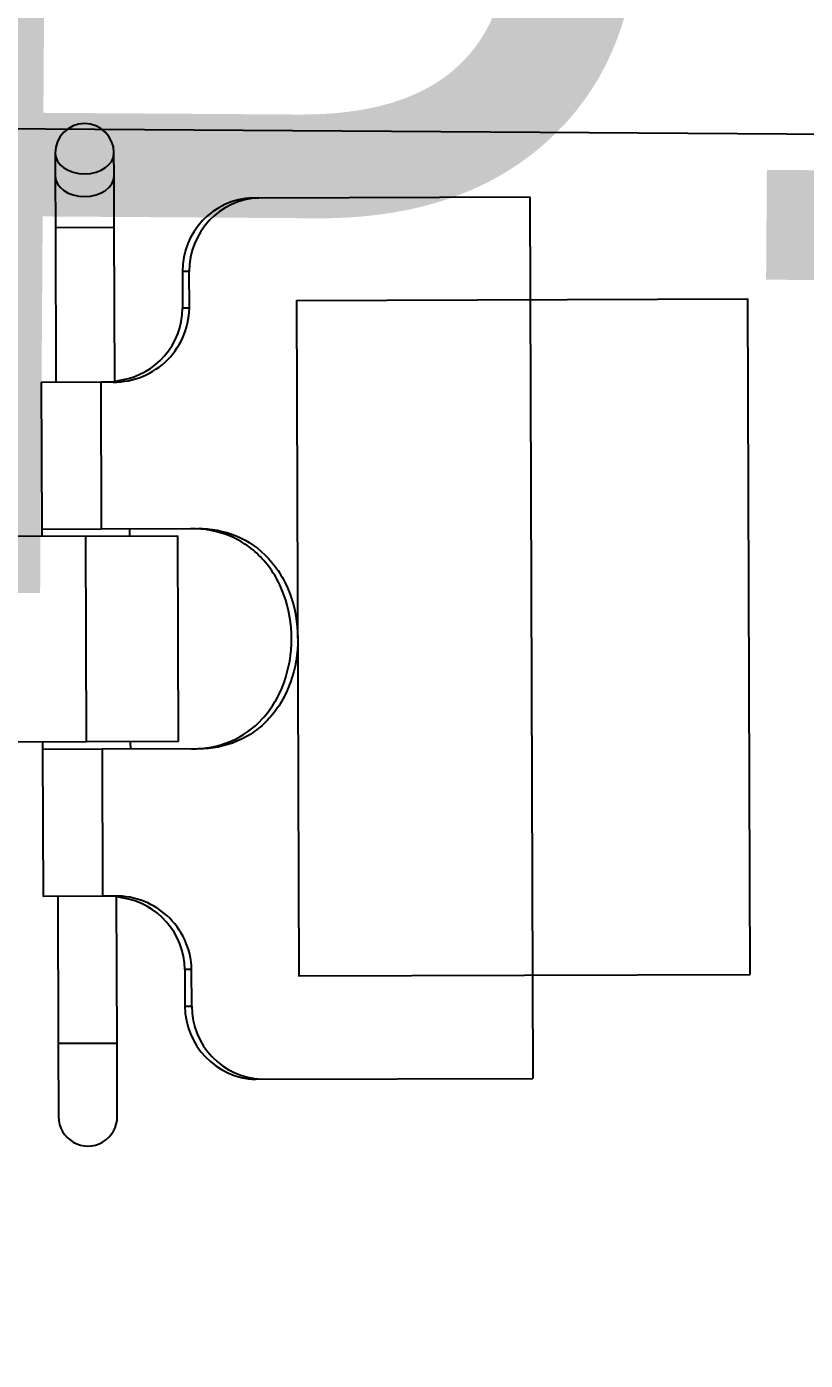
# Model space of a CAD drawing. Extents: x -678889171 to 586587, y -792238163 to 335485.
# Drawn here: x 84018.7 to 84142.4, y 48740.5 to 48952.3 of the extents above; entities that cross this region are included whole.
import ezdxf
from ezdxf import colors
from ezdxf.entities.mleader import LeaderData, LeaderLine
from ezdxf.math import Vec2, Vec3

# ---------------------------------------------------------------- set-up
doc = ezdxf.new("R2010")
doc.units = 0
doc.header["$MEASUREMENT"] = 0
doc.set_wipeout_variables(frame=1)
for name, color, linetype in [('E-TEXT', 3, 'Continuous'), ('XR-Typ26$0$XR-A-TYP-2-3-4-5-6-7-8-9-10$0$A-FURN-SANT', 252, 'Continuous'), ('XR-Typ26$0$XR-A-TYP-2-3-4-5-6-7-8-9-10$0$XR-A-TYP$0$TYPICAL TYPES$0$I-WC', 252, 'Continuous')]:
    doc.layers.add(name, color=color, linetype=linetype)
doc.styles.get("Standard").update_dxf_attribs({"font": 'arial.ttf'})

# ---------------------------------------------------------------- blocks, each defined once
blk = doc.blocks.new('XR-Typ26$0$XR-A-TYP-2-3-4-5-6-7-8-9-10$0$XR-A-TYP$0$TYPICAL TYPES$0$XREF_3BR$0$SE4')
at = {"layer": 'XR-Typ26$0$XR-A-TYP-2-3-4-5-6-7-8-9-10$0$A-FURN-SANT'}
for p, q in [((408.7135427506728, 381.8641236042604, -1.42157064443699e-08), (408.7135427506728, 431.2367286042427, -1.421570644436991e-08)), ((436.7135427506728, 381.8641236042422, -1.42157064443699e-08), (436.7135427506728, 431.2367286042572, -1.421570644436991e-08)), ((387.7135427506728, 379.7663158990472, -1.42157064443699e-08), (387.7135427506582, 387.8641236042458, -1.421570644435636e-08)), ((407.7135427506728, 387.8641236042495, -1.421570644435636e-08), (387.7135427506582, 387.8641236042458, -1.421570644435636e-08)), ((407.7135427506728, 379.7663158990472, -1.421570644436991e-08), (407.7135427506728, 387.8641236042495, -1.421570644435636e-08)), ((407.7135427506728, 379.7663158990472, -1.421570644436991e-08), (407.7135427506728, 387.8641236042495, -1.421570644435636e-08)), ((408.7135427506582, 387.8641236042458, -1.42157064443699e-08), (407.7135427506728, 387.8641236042495, -1.421570644435636e-08)), ((437.7135427506728, 387.8641236042604, -1.421570644436991e-08), (436.7135427506728, 387.8641236042458, -1.421570644435636e-08)), ((437.7135427506728, 387.8641236042604, -1.421570644436991e-08), (437.7135427506582, 379.7663158990617, -1.421570644436993e-08)), ((457.7135427506728, 387.8641236042604, -1.421570644436991e-08), (437.7135427506728, 387.8641236042604, -1.421570644436991e-08)), ((437.7135427506728, 387.8641236042604, -1.421570644436991e-08), (437.7135427506582, 379.7663158990617, -1.421570644436993e-08)), ((457.7135427506728, 387.8641236047843, -1.421570644436991e-08), (457.7135427506582, 379.7663158988726, -1.421570644438345e-08)), ((367.7135427506728, 385.8641236042495, -1.421570644436991e-08), (357.7135427506728, 385.8641236042458, -1.42157064443699e-08)), ((367.7135427506728, 385.8641236042495, -1.421570644436991e-08), (367.7135427506728, 377.8641236042604, -1.421570644436991e-08)), ((387.7135427506728, 385.8641236042458, -1.421570644436991e-08), (367.7135427506728, 385.8641236042495, -1.421570644436991e-08)), ((478.7135427506728, 385.8641236042458, -1.42157064443699e-08), (457.7135427506728, 385.8641236042604, -1.421570644436991e-08)), ((478.7135427506582, 377.8641236042458, -1.421570644436991e-08), (478.7135427506728, 385.8641236042458, -1.42157064443699e-08)), ((485.7846105625358, 385.8641236042604, -1.42157064443699e-08), (478.7135427506728, 385.8641236042458, -1.42157064443699e-08)), ((488.8851156259188, 385.8641236042458, -1.42157064443699e-08), (485.7846105625358, 385.8641236042604, -1.42157064443699e-08)), ((408.7135427506728, 381.8641236042604, -1.42157064443699e-08), (436.7135427506728, 381.8641236042422, -1.42157064443699e-08)), ((408.7135427506582, 369.3641236042458, -1.421570644436991e-08), (408.7135427506728, 381.8641236042604, -1.42157064443699e-08)), ((436.7135427506728, 381.8641236042422, -1.42157064443699e-08), (436.7135427506728, 369.3641236042604, -1.421570644435637e-08)), ((407.7135427506728, 379.767160720643, -1.421570644436991e-08), (387.7135427506728, 379.767160720643, -1.421570644435637e-08)), ((387.7135427506728, 378.6175814721209, -1.421570644435635e-08), (387.7135427506728, 379.767160720643, -1.421570644435637e-08)), ((407.7135427506582, 366.6565564493067, -1.421570644435636e-08), (407.7135427506728, 379.767160720643, -1.421570644436991e-08)), ((437.7135427506582, 379.7671607206466, -1.42157064443699e-08), (437.7135427506728, 366.6565564493067, -1.421570644436991e-08)), ((457.7135427506728, 379.7671607206394, -1.42157064443699e-08), (437.7135427506582, 379.7671607206466, -1.42157064443699e-08)), ((457.7135427506728, 379.7671607206394, -1.42157064443699e-08), (457.7135427506728, 378.6175814721209, -1.421570644436991e-08)), ((357.7135427506582, 377.8641236042458, -1.421570644436991e-08), (367.7135427506728, 377.8641236042604, -1.421570644436991e-08)), ((367.7135427506728, 377.8641236042604, -1.421570644436991e-08), (387.6498715211346, 377.864123604264, -1.421570644436991e-08)), ((457.781297861351, 377.8641236042458, -1.421570644436991e-08), (478.7135427506582, 377.8641236042458, -1.421570644436991e-08)), ((478.7135427506582, 377.8641236042458, -1.421570644436991e-08), (485.7846105625358, 377.8641236042458, -1.421570644436989e-08)), ((485.7846105625358, 377.8641236042458, -1.421570644436989e-08), (488.8851156259188, 377.864123604264, -1.421570644438345e-08)), ((407.7135427506728, 375.8641236042458, -1.42157064443699e-08), (408.7135427506728, 375.8641236042495, -1.421570644436991e-08)), ((436.7135427506582, 375.8641236042458, -1.421570644436991e-08), (437.7135427506728, 375.8641236042495, -1.421570644436991e-08)), ((377.7135427506728, 368.599811841068, -1.42157064443699e-08), (372.7135427506728, 368.5998118410644, -1.421570644436991e-08)), ((372.7135427506728, 368.5998118410644, -1.421570644436991e-08), (372.7135427506728, 367.6666093328677, -1.42157064443699e-08)), ((377.7135427506582, 367.6666093328568, -1.421570644438345e-08), (377.7135427506728, 368.599811841068, -1.42157064443699e-08)), ((408.7135427506582, 369.3641236042458, -1.421570644436991e-08), (436.7135427506728, 369.3641236042604, -1.421570644435637e-08)), ((467.7135427506728, 367.6666093328859, -1.421570644435633e-08), (467.7135427506728, 368.5998118410535, -1.421570644436991e-08)), ((472.7135427506873, 368.5998118410789, -1.421570644436991e-08), (467.7135427506728, 368.5998118410535, -1.421570644436991e-08)), ((472.7135427506728, 367.6666093328677, -1.421570644435635e-08), (472.7135427506873, 368.5998118410789, -1.421570644436991e-08)), ((372.7135427506728, 367.6666093328677, -1.42157064443699e-08), (377.7135427506582, 367.6666093328568, -1.421570644438345e-08)), ((467.7135427506728, 367.6666093328859, -1.421570644435633e-08), (472.7135427506728, 367.6666093328677, -1.421570644435635e-08)), ((362.7135427506873, 358.1664811174705, -1.421570644435636e-08), (362.7135427506728, 359.0442445783119, -1.42157064443699e-08)), ((362.7135427506873, 358.1664811174705, -1.421570644435636e-08), (362.7135427506728, 321.2412031813619, -1.421570644436993e-08)), ((482.7135427506728, 359.0442445783119, -1.421570644436989e-08), (482.7135427506728, 358.1664811174596, -1.42157064443699e-08)), ((482.7135427506728, 358.1664811174596, -1.42157064443699e-08), (482.7135427506582, 321.2412031813728, -1.421570644436991e-08)), ((362.8264073171158, 321.2300056750282, -1.42157064443699e-08), (482.6094889734668, 321.2300056750391, -1.421570644436991e-08))]:
    blk.add_line(p, q, dxfattribs=at)
at = {"layer": 'XR-Typ26$0$XR-A-TYP-2-3-4-5-6-7-8-9-10$0$A-FURN-SANT', "elevation": -1.421570644436991e-08}
blk.add_lwpolyline([(376.7618002585514, 291.6286904594745), (468.6652852427796, 291.6286904594745), (468.6652852427651, 353.0553730156244), (376.7618002585659, 353.0553730156389)], close=True, dxfattribs=at)
at = {"layer": 'XR-Typ26$0$XR-A-TYP-2-3-4-5-6-7-8-9-10$0$A-FURN-SANT'}
for centre, radius, start, end in [((357.7135427506582, 381.8641236042458, -1.421570644436991e-08), 4.000000000000001, 90, 270), ((488.8851156259334, 381.8641236042458, -1.421570644436991e-08), 4.000000000000004, 270, 90), ((377.4525366546004, 377.9462406684652, -1.42157064443699e-08), 10.28294435353823, 271.4544622122581, 3.743322069828249), ((382.768323489363, 378.6322753673739, -1.421570644436991e-08), 4.947302401259281, 342.2493693568653, 1.662753484581861), ((467.9692330106336, 377.9413864545968, -1.42157064443699e-08), 10.27795808564611, 176.2277405335642, 268.5744751839638), ((462.6653719683673, 378.6332095058497, -1.421570644436991e-08), 4.953882596910625, 178.3502643540237, 197.7376128050422), ((377.5887773627765, 378.5998559637228, -1.42157064443699e-08), 10.0008224090515, 270.7148127729824, 351.513481394688), ((467.8011275130702, 378.557256250424, -1.421570644435635e-08), 9.957829595644856, 188.2756612269389, 269.4960446063374), ((372.7109876464237, 358.5921504239523, -1.421570644436991e-08), 10.00766174328536, 89.98537153907623, 177.4107932409153), ((472.7161507119017, 358.5922057393327, -1.421570644436991e-08), 10.00760644154613, 2.588904060092602, 90.01493115928865), ((372.6803197487752, 357.6884294718766, -1.421570644436993e-08), 9.97823516991024, 89.80923066334626, 177.253940171327), ((472.7467054166045, 357.6883659612176, -1.421570644436991e-08), 9.978298479512736, 2.746407491672726, 90.19042167314177), ((374.0719322621735, 175.0300748920272, -1.421570644435635e-08), 146.6514264348509, 94.40600874303077, 94.44209557791497), ((472.5120328064804, 201.687481551824, -1.421570644435636e-08), 119.9878976665392, 85.12276570732513, 85.16713281112638)]:
    blk.add_arc(centre, radius, start, end, dxfattribs=at)
for centre, ratio in [((485.7846105625213, 381.8641236042495, -1.421570644435636e-08), 0.707106781186548), ((488.8851156259334, 381.8641236042458, -1.421570644436991e-08), 0.7071067811865495)]:
    blk.add_ellipse(centre, major_axis=(7.966336497264773e-31, -4.000000000000004), ratio=ratio, start_param=3.141592653589793, end_param=6.283185307179586, dxfattribs=at)
for points, knots in [([(407.7135427506728, 367.5829717598535, -1.42157064443699e-08), (407.7135427506582, 365.7405500277964, -1.421570644435636e-08), (408.0394819429494, 363.9720328808908, -1.42157064443699e-08), (409.4196397580381, 360.6435016228788, -1.42157064443699e-08), (410.4491059304564, 359.1543853871699, -1.421570644436991e-08), (412.5001164965943, 357.2564120487368, -1.421570644436993e-08), (413.2512121643085, 356.6955591928599, -1.421570644435635e-08), (414.8890976078546, 355.711278490242, -1.421570644435635e-08), (415.7878083809483, 355.2846483323228, -1.421570644436991e-08), (418.5823426226998, 354.2672101363896, -1.421570644435635e-08), (420.6402502791025, 353.9140032153955, -1.421570644438345e-08), (424.7266772222356, 353.9072755381494, -1.42157064443699e-08), (426.7863417117333, 354.253276885298, -1.42157064443699e-08), (429.5903452855127, 355.2633196027891, -1.421570644435635e-08), (430.4898599304288, 355.6864715283446, -1.42157064443699e-08), (432.1349530994776, 356.6670701850417, -1.421570644436991e-08), (432.8944496107724, 357.2300336867374, -1.421570644436991e-08), (434.2718346949696, 358.4973609211447, -1.42157064443699e-08), (434.8719548016088, 359.1845221961412, -1.421570644436991e-08), (435.908307162812, 360.6641558914598, -1.42157064443699e-08), (436.3466057980113, 361.4647281530633, -1.421570644436993e-08), (437.3791328533262, 363.9451532979583, -1.42157064443699e-08), (437.7135427506728, 365.7390023584121, -1.421570644435635e-08), (437.7135427506873, 367.5829717598535, -1.421570644435635e-08)], [0, 0, 0, 0, 0.125, 0.125, 0.25, 0.25, 0.3124999999999999, 0.3124999999999999, 0.3749999999999999, 0.3749999999999999, 0.4999999999999999, 0.4999999999999999, 0.6249999999999999, 0.6249999999999999, 0.6874999999999999, 0.6874999999999999, 0.75, 0.75, 0.8125, 0.8125, 0.875, 0.875, 1, 1, 1, 1]), ([(437.7135427506728, 366.6565564493067, -1.421570644436991e-08), (437.7135427506728, 364.8221737753338, -1.42157064443699e-08), (437.3859780470812, 363.0612180207827, -1.421570644436989e-08), (436.0025756347895, 359.7494333579416, -1.421570644435636e-08), (434.9705142113235, 358.2673088064475, -1.421570644438345e-08), (432.9189513232122, 356.380735732062, -1.421570644436991e-08), (432.1677855378948, 355.8231726706035, -1.421570644438347e-08), (430.5299081220728, 354.8446106888587, -1.421570644435635e-08), (429.6315101776127, 354.4205798312469, -1.421570644436991e-08), (426.8395724915608, 353.4096839974336, -1.42157064443699e-08), (424.7837708208099, 353.0586749266513, -1.421570644435635e-08), (420.7022506900394, 353.0521175559406, -1.421570644436991e-08), (418.6450776736165, 353.3959642518021, -1.421570644436991e-08), (415.8431953452673, 354.3999200322432, -1.421570644436991e-08), (414.9442286012927, 354.8205079441104, -1.421570644435636e-08), (413.2996079144796, 355.7952897180221, -1.421570644436991e-08), (412.540114993375, 356.3549159783142, -1.421570644436991e-08), (411.1620039996924, 357.6151559790014, -1.42157064443699e-08), (410.561310593097, 358.2985549604928, -1.421570644436993e-08), (409.5235789649305, 359.7702980323229, -1.421570644436991e-08), (409.0844140493136, 360.5667764578247, -1.42157064443699e-08), (408.0493832797802, 363.0351493420603, -1.42157064443699e-08), (407.7135427506582, 364.8206980902178, -1.42157064443699e-08), (407.7135427506582, 366.6565564493067, -1.421570644435636e-08)], [0, 0, 0, 0, 0.125, 0.125, 0.2500000000000001, 0.2500000000000001, 0.3125, 0.3125, 0.3749999999999999, 0.3749999999999999, 0.4999999999999999, 0.4999999999999999, 0.6249999999999999, 0.6249999999999999, 0.6874999999999998, 0.6874999999999998, 0.7499999999999998, 0.7499999999999998, 0.8124999999999999, 0.8124999999999999, 0.875, 0.875, 1, 1, 1, 1])]:
    blk.add_open_spline(points, degree=3, knots=knots, dxfattribs=at)

msp = doc.modelspace()

# ---------------------------------------------------------------- block references
at = {"layer": 'XR-Typ26$0$XR-A-TYP-2-3-4-5-6-7-8-9-10$0$XR-A-TYP$0$TYPICAL TYPES$0$I-WC', "extrusion": (-1.097025454659832e-10, -1.096253815933138e-06, 0.9999999999993993), "xscale": 1.166667827585024, "yscale": 1.166667827585024, "zscale": 1.166667827585024, "rotation": 90.19698057479523}
msp.add_blockref('XR-Typ26$0$XR-A-TYP-2-3-4-5-6-7-8-9-10$0$XR-A-TYP$0$TYPICAL TYPES$0$XREF_3BR$0$SE4', (84475.36146803634, 48363.38739208662, -0.05302781514224149), dxfattribs=at)

# ---------------------------------------------------------------- next in the draw order: block references
msp.add_blockref('XR-Typ26$0$XR-A-TYP-2-3-4-5-6-7-8-9-10$0$XR-A-TYP$0$TYPICAL TYPES$0$XREF_3BR$0$SE4', (84475.36146803634, 48363.38739208662, -0.05302781514224149), dxfattribs=at)

# ---------------------------------------------------------------- next in the draw order: leaders
at = {"layer": 'E-TEXT', "color": 30}
ml = msp.add_multileader_mtext('Standard', dxfattribs=at)
ml.set_content('\\C30;CT1{\\fArial|b0|i0|c178|p34;5}/DP-T-8 {\\A1;3(1x3)mm\\H0.7x;\\S2^ ;\\H1.42857x; \\P∅ 25 mm PVC CONDUIT}', color=3)
ml.set_leader_properties(color=30)
ml.build(insert=Vec2(0, 0))
ml.multileader.update_dxf_attribs({"text_right_attachment_type": 6, "dogleg_length": 0.2763936738358556, "arrow_head_size": 153.5520410199195, "scale": 2})
ctx = ml.context
ctx.base_point, ctx.scale, ctx.char_height, ctx.arrow_head_size, ctx.landing_gap_size, ctx.plane_origin, ctx.plane_x_axis, ctx.plane_y_axis = Vec3(83242.42319999804, 49045.7179866587, -1.941145277798938), 2, 153.5520410199195, 153.5520410199195, 3.071040820398391, Vec3(81390.95863740877, 56349.29824090943, -1.941116896146495), Vec3(0.999976866597217, -0.00680193137365684, 3.477911888746864e-09), Vec3(0.006801931373656824, 0.999976866597217, 4.799668914001097e-09)
ctx.right_attachment = 6
notes = []
notes.append((ctx, [(1, (1, 1, 0), (85654.80140647794, 48924.90985426773, -1.941137386164951), (-0.9999768665972169, 0.006801931373656839, -3.477911888746863e-09), 0.5527873476717116, [(1, [(86091.46024412624, 46328.67716872814, -1.941148252634734)], 0, [])])]))
ctx.mtext.insert, ctx.mtext.text_direction, ctx.mtext.rotation, ctx.mtext.width, ctx.mtext.defined_height, ctx.mtext.flow_direction, ctx.mtext.extrusion = Vec3(83246.0374122262, 49125.56116191298, -1.941144883788194), Vec3(0.999976866597217, -0.006801931373656839, 3.477911888746863e-09), 6.276383323354838, 3689.840183907986, 503.608197250026, 5, Vec3(-3.510478451379605e-09, -4.775901363335934e-09, 1)
for ctx, leaders in notes:
    for number, flags, end, landing, length, lines in leaders:
        leader = LeaderData()
        leader.index, (leader.has_last_leader_line, leader.has_dogleg_vector, leader.attachment_direction) = number, flags
        leader.last_leader_point, leader.dogleg_vector, leader.dogleg_length = Vec3(end), Vec3(landing), length
        for number, points, colour, breaks in lines:
            line = LeaderLine()
            line.index, line.vertices, line.color, line.breaks = number, Vec3.list(points), colors.encode_raw_color(colour), breaks
            leader.lines.append(line)
        ctx.leaders.append(leader)

doc.saveas('drawing.dxf')
